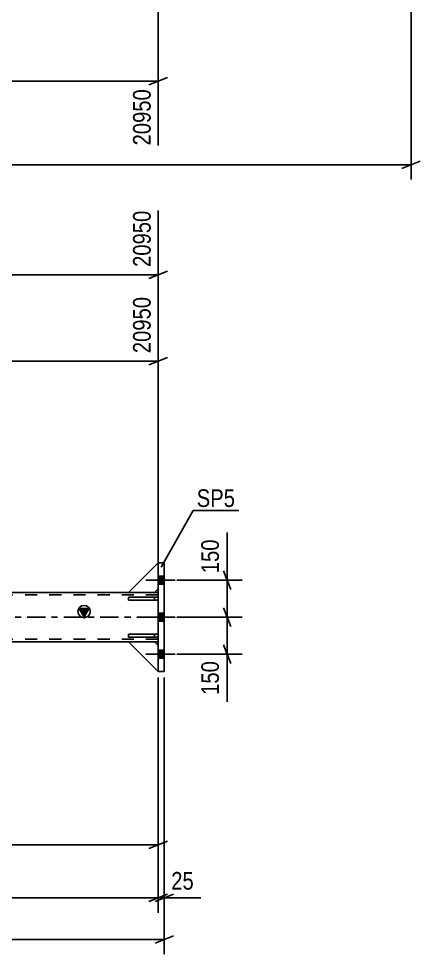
# Model space of a CAD drawing. Header units: millimetres. Extents: x -178 to 1011, y -683 to 158.
# Drawn here: x 775.4 to 840.5, y -298.6 to -146.9 of the extents above; entities that cross this region are included whole.
import ezdxf

# ---------------------------------------------------------------- set-up
doc = ezdxf.new("R2010")
doc.units = ezdxf.units.MM
doc.linetypes.add('DXK_LINE_DOT2', pattern=[3.9198, 1.9599, -1.9599])
doc.linetypes.add('DXK_LINE_DOT3', pattern=[5.9187, 2.979, -0.9799, 0.9799, -0.9799])
doc.styles.add('Arial Narrow', font='ARIALN.TTF', dxfattribs={"height": 0.2})

# ---------------------------------------------------------------- blocks, each defined once
blk = doc.blocks.new('Part-570387747-6514 - 6363')
at = {"color": 2, "linetype": 'Continuous'}
for p, q in [((793.2, -247.14), (793.2, -246.7)), ((798, -246.7), (793.2, -246.7)), ((793.2, -247.18), (793.2, -247.14)), ((798, -247.18), (793.2, -247.18)), ((798, -246.7), (798, -247.18))]:
    blk.add_line(p, q, dxfattribs=at)
at = {"color": 7, "linetype": 'DXK_LINE_DOT2'}
for p, q in [((793.2, -247.14), (793.2, -247.14)), ((797.4, -247.18), (797.4, -246.7)), ((798, -246.7), (798, -246.7)), ((798, -246.7), (798, -246.7)), ((798, -247.18), (798, -247.18)), ((798, -247.18), (798, -247.18))]:
    blk.add_line(p, q, dxfattribs=at)
blk = doc.blocks.new('Part-570387747-6505 - 6363')
at = {"color": 7, "linetype": 'DXK_LINE_DOT2'}
for p, q in [((798, -240.7), (793.2, -240.7)), ((793.2, -240.7), (793.2, -241.18)), ((793.2, -241.18), (798, -241.18)), ((797.4, -241.18), (797.4, -240.7)), ((798, -241.18), (798, -240.7))]:
    blk.add_line(p, q, dxfattribs=at)
blk = doc.blocks.new('Bolt-570387747-6445 - 6363')
at = {"linetype": 'Continuous'}
for points in [[(798, -237.28), (798, -238.6), (799, -238.6), (799, -237.28)], [(798, -237.28), (798, -238.6), (799, -238.6), (799, -237.28)], [(798, -237.28), (798, -238.6), (799, -238.6), (799, -237.28)], [(798, -237.28), (798, -238.6), (799, -238.6), (799, -237.28)], [(798, -243.28), (798, -244.6), (799, -244.6), (799, -243.28)], [(798, -243.28), (798, -244.6), (799, -244.6), (799, -243.28)], [(798, -249.28), (798, -250.6), (799, -250.6), (799, -249.28)], [(798, -249.28), (798, -250.6), (799, -250.6), (799, -249.28)], [(798, -249.28), (798, -250.6), (799, -250.6), (799, -249.28)], [(798, -249.28), (798, -250.6), (799, -250.6), (799, -249.28)]]:
    blk.add_hatch(color=1, dxfattribs=at).paths.add_polyline_path(points)
at = {"color": 1, "linetype": 'Continuous'}
for p, q in [((800.76, -237.94), (796, -237.94)), ((800.76, -237.94), (796, -237.94)), ((800.76, -237.94), (796, -237.94)), ((800.76, -237.94), (796, -237.94)), ((799, -237.28), (798, -237.28)), ((799, -237.28), (798, -237.28)), ((799, -237.28), (798, -237.28)), ((799, -237.28), (798, -237.28)), ((799, -238.6), (798, -238.6)), ((799, -238.6), (798, -238.6)), ((799, -238.6), (798, -238.6)), ((799, -238.6), (798, -238.6)), ((800.76, -243.94), (796, -243.94)), ((800.76, -243.94), (796, -243.94)), ((799, -243.28), (798, -243.28)), ((799, -243.28), (798, -243.28)), ((799, -244.6), (798, -244.6)), ((799, -244.6), (798, -244.6)), ((800.76, -249.94), (796, -249.94)), ((800.76, -249.94), (796, -249.94)), ((800.76, -249.94), (796, -249.94)), ((800.76, -249.94), (796, -249.94)), ((799, -249.28), (798, -249.28)), ((799, -249.28), (798, -249.28)), ((799, -249.28), (798, -249.28)), ((799, -249.28), (798, -249.28)), ((799, -250.6), (798, -250.6)), ((799, -250.6), (798, -250.6)), ((799, -250.6), (798, -250.6)), ((799, -250.6), (798, -250.6))]:
    blk.add_line(p, q, dxfattribs=at)
blk = doc.blocks.new('Part-570387747-6482 - 6363')
at = {"color": 7, "linetype": 'DXK_LINE_DOT2'}
for p, q in [((797.4, -247.94), (793.2, -247.94)), ((793.2, -247.94), (798, -252.74)), ((798, -248.54), (797.4, -247.94)), ((798, -252.74), (798, -248.54))]:
    blk.add_line(p, q, dxfattribs=at)
blk = doc.blocks.new('Part-570387747-6508 - 6363')
at = {"color": 7, "linetype": 'DXK_LINE_DOT2'}
for p, q in [((798, -246.7), (793.2, -246.7)), ((793.2, -246.7), (793.2, -247.18)), ((793.2, -247.18), (798, -247.18)), ((797.4, -247.18), (797.4, -246.7)), ((798, -247.18), (798, -246.7))]:
    blk.add_line(p, q, dxfattribs=at)
blk = doc.blocks.new('Part-570387747-6511 - 6363')
at = {"color": 2, "linetype": 'Continuous'}
for p, q in [((793.2, -240.74), (793.2, -240.7)), ((798, -240.7), (793.2, -240.7)), ((793.2, -240.74), (793.2, -241.18)), ((798, -241.18), (793.2, -241.18)), ((798, -240.7), (798, -241.18))]:
    blk.add_line(p, q, dxfattribs=at)
at = {"color": 7, "linetype": 'DXK_LINE_DOT2'}
for p, q in [((793.2, -240.74), (793.2, -240.74)), ((797.4, -241.18), (797.4, -240.7)), ((798, -240.7), (798, -240.7)), ((798, -240.7), (798, -240.7)), ((798, -241.18), (798, -241.18)), ((798, -241.18), (798, -241.18))]:
    blk.add_line(p, q, dxfattribs=at)
blk = doc.blocks.new('Part-570387747-6525 - 6363')
at = {"linetype": 'Continuous'}
blk.add_hatch(color=2, dxfattribs=at).paths.add_polyline_path([(786, -243.94), (785.2, -242.54), (786.8, -242.54)])
at = {"color": 7, "linetype": 'DXK_LINE_DOT2'}
for p, q in [((798, -240.34), (-40, -240.34)), ((797.4, -239.94), (793.2, -239.94)), ((798, -239.94), (798, -247.94)), ((798, -247.54), (-40, -247.54)), ((797.4, -247.94), (793.2, -247.94))]:
    blk.add_line(p, q, dxfattribs=at)
at = {"color": 2, "linetype": 'Continuous'}
for p, q in [((793.2, -239.94), (-35.2, -239.94)), ((798, -239.94), (797.4, -239.94)), ((786, -243.94), (785.2, -242.54)), ((785.2, -242.54), (786.8, -242.54)), ((786.8, -242.54), (786, -243.94)), ((793.2, -247.94), (-35.2, -247.94)), ((798, -247.94), (797.4, -247.94))]:
    blk.add_line(p, q, dxfattribs=at)
at = {"color": 7, "linetype": 'DXK_LINE_DOT3'}
blk.add_line((-40, -243.94), (798, -243.94), dxfattribs=at)
at = {"color": 2, "linetype": 'Continuous'}
blk.add_circle((786, -243.04), 1, dxfattribs=at)
blk = doc.blocks.new('Part-570387747-6534 - 6363')
at = {"color": 7, "linetype": 'DXK_LINE_DOT2'}
for p, q in [((797.4, -247.94), (793.2, -247.94)), ((793.2, -247.94), (798, -252.74)), ((798, -248.54), (797.4, -247.94)), ((798, -252.74), (798, -248.54))]:
    blk.add_line(p, q, dxfattribs=at)
blk = doc.blocks.new('Part-570387747-6537 - 6363')
at = {"color": 2, "linetype": 'Continuous'}
for p, q in [((797.4, -247.94), (793.2, -247.94)), ((793.2, -247.94), (798, -252.74)), ((798, -248.54), (797.4, -247.94))]:
    blk.add_line(p, q, dxfattribs=at)
at = {"color": 7, "linetype": 'DXK_LINE_DOT2'}
for p, q in [((798, -248.54), (798, -248.54)), ((798, -248.54), (798, -248.54)), ((798, -252.74), (798, -248.54)), ((798, -252.74), (798, -252.74)), ((798, -252.74), (798, -252.74))]:
    blk.add_line(p, q, dxfattribs=at)
blk = doc.blocks.new('Part-570387747-6540 - 6363')
at = {"color": 7, "linetype": 'DXK_LINE_DOT2'}
for p, q in [((793.2, -239.94), (798, -235.14)), ((798, -235.14), (798, -239.34)), ((798, -239.34), (797.4, -239.94)), ((797.4, -239.94), (793.2, -239.94))]:
    blk.add_line(p, q, dxfattribs=at)
blk = doc.blocks.new('Part-570387747-6543 - 6363')
at = {"color": 7, "linetype": 'DXK_LINE_DOT2'}
for p, q in [((793.2, -239.94), (798, -235.14)), ((798, -235.14), (798, -239.34)), ((798, -239.34), (797.4, -239.94)), ((797.4, -239.94), (793.2, -239.94))]:
    blk.add_line(p, q, dxfattribs=at)
blk = doc.blocks.new('Part-570387747-6546 - 6363')
at = {"color": 2, "linetype": 'Continuous'}
for p, q in [((793.2, -239.94), (798, -235.14)), ((798, -239.34), (797.4, -239.94)), ((797.4, -239.94), (793.2, -239.94))]:
    blk.add_line(p, q, dxfattribs=at)
at = {"color": 7, "linetype": 'DXK_LINE_DOT2'}
for p, q in [((798, -235.14), (798, -235.14)), ((798, -235.14), (798, -239.34)), ((798, -235.14), (798, -235.14)), ((798, -239.34), (798, -239.34)), ((798, -239.34), (798, -239.34))]:
    blk.add_line(p, q, dxfattribs=at)
blk = doc.blocks.new('Part-570387747-6634 - 6363')
at = {"color": 2, "linetype": 'Continuous'}
for p, q in [((798, -252.74), (798, -235.14)), ((799, -235.14), (798, -235.14)), ((799, -235.14), (799, -252.74)), ((799, -252.74), (798, -252.74))]:
    blk.add_line(p, q, dxfattribs=at)
blk = doc.blocks.new('StraightDimension-570387747-9321 - 7586')
at = {"color": 7, "linetype": 'Continuous'}
for p, q in [((839, -7), (839, -172.98)), ((-41, -170.58), (839, -170.58)), ((837.5, -171.18), (840.5, -169.98))]:
    blk.add_line(p, q, dxfattribs=at)
blk = doc.blocks.new('StraightDimension-570387747-8465 - 7586')
at = {"color": 7, "linetype": 'Continuous'}
for p, q in [((708.27, -122.6), (708.27, -167.43)), ((798, -134.6), (798, -167.43)), ((709.77, -156.39), (706.77, -157.59)), ((708.27, -156.99), (798, -156.99)), ((796.5, -157.59), (799.5, -156.39))]:
    blk.add_line(p, q, dxfattribs=at)
at = {"color": 0}
blk.add_wipeout([(757.39, -156.24), (757.39, -152.04), (748.88, -152.04), (748.88, -156.24)], dxfattribs=at)
at = {"color": 0, "linetype": 'Continuous'}
blk.add_wipeout([(797.4, -157.69), (793.2, -157.69), (793.2, -168.03), (797.4, -168.03)], dxfattribs=at)
at = {"color": 3, "style": 'Arial Narrow'}
blk.add_text('2243', height=2.863, dxfattribs=at).set_placement((749.48, -155.64))
at = {"color": 3, "linetype": 'Continuous', "style": 'Arial Narrow'}
blk.add_text('20950', height=2.863, rotation=90.0002, dxfattribs=at).set_placement((796.8, -167.43))
blk = doc.blocks.new('StraightDimension-570387747-6890 - 6363')
at = {"color": 7, "linetype": 'Continuous'}
for p, q in [((799, -253.74), (799, -298.63)), ((797.5, -296.83), (800.5, -295.63)), ((-41, -296.23), (799, -296.23))]:
    blk.add_line(p, q, dxfattribs=at)
blk = doc.blocks.new('StraightDimension-570387747-6673 - 6363')
at = {"color": 7, "linetype": 'Continuous'}
for p, q in [((808.61, -242.44), (809.81, -245.44)), ((801.06, -243.94), (811.61, -243.94)), ((809.21, -249.94), (809.21, -243.94)), ((809.81, -251.44), (808.61, -248.44)), ((801.06, -249.94), (811.61, -249.94))]:
    blk.add_line(p, q, dxfattribs=at)
at = {"color": 0}
blk.add_wipeout([(808.46, -250.47), (804.26, -250.47), (804.26, -257.15), (808.46, -257.15)], dxfattribs=at)
at = {"color": 7, "linetype": 'Continuous'}
blk.add_line((809.21, -249.94), (809.21, -257.68), dxfattribs=at)
blk.add_line((809.21, -249.94), (809.21, -257.68), dxfattribs=at)
at = {"color": 3, "style": 'Arial Narrow'}
blk.add_text('150', height=2.863, rotation=90.0002, dxfattribs=at).set_placement((807.86, -256.55))
blk = doc.blocks.new('StraightDimension-570387747-6660 - 6363')
at = {"color": 7, "linetype": 'Continuous'}
for p, q in [((808.61, -236.44), (809.81, -239.44)), ((801.06, -237.94), (811.61, -237.94)), ((809.21, -243.94), (809.21, -237.94)), ((809.81, -245.44), (808.61, -242.44)), ((801.06, -243.94), (811.61, -243.94))]:
    blk.add_line(p, q, dxfattribs=at)
at = {"color": 0}
blk.add_wipeout([(808.46, -230.73), (804.26, -230.73), (804.26, -237.42), (808.46, -237.42)], dxfattribs=at)
at = {"color": 7, "linetype": 'Continuous'}
blk.add_line((809.21, -237.94), (809.21, -230.21), dxfattribs=at)
blk.add_line((809.21, -237.94), (809.21, -230.21), dxfattribs=at)
at = {"color": 3, "style": 'Arial Narrow'}
blk.add_text('150', height=2.863, rotation=90.0002, dxfattribs=at).set_placement((807.86, -236.82))
blk = doc.blocks.new('StraightDimension-570387747-6738 - 6363')
at = {"color": 7, "linetype": 'Continuous'}
for p, q in [((636.36, -253.16), (636.36, -283.27)), ((798, -253.74), (798, -283.27)), ((637.86, -280.27), (634.86, -281.47)), ((796.5, -281.47), (799.5, -280.27)), ((636.36, -280.87), (798, -280.87))]:
    blk.add_line(p, q, dxfattribs=at)
at = {"color": 0}
blk.add_wipeout([(721.44, -280.12), (721.44, -275.92), (712.92, -275.92), (712.92, -280.12)], dxfattribs=at)
at = {"color": 3, "style": 'Arial Narrow'}
blk.add_text('4041', height=2.863, dxfattribs=at).set_placement((713.52, -279.52))
blk = doc.blocks.new('StraightDimension-570387747-6841 - 6363')
at = {"color": 7, "linetype": 'Continuous'}
for p, q in [((636.36, -235.04), (636.36, -191.99)), ((798, -238.94), (798, -191.99)), ((637.86, -201.83), (634.86, -203.03)), ((796.5, -203.03), (799.5, -201.83)), ((636.36, -202.43), (798, -202.43))]:
    blk.add_line(p, q, dxfattribs=at)
at = {"color": 0, "linetype": 'Continuous'}
blk.add_wipeout([(797.4, -191.39), (793.2, -191.39), (793.2, -201.73), (797.4, -201.73)], dxfattribs=at)
at = {"color": 0}
blk.add_wipeout([(721.44, -201.68), (721.44, -197.48), (712.92, -197.48), (712.92, -201.68)], dxfattribs=at)
at = {"color": 3, "linetype": 'Continuous', "style": 'Arial Narrow'}
blk.add_text('20950', height=2.863, rotation=90.0002, dxfattribs=at).set_placement((796.8, -201.13))
at = {"color": 3, "style": 'Arial Narrow'}
blk.add_text('4041', height=2.863, dxfattribs=at).set_placement((713.52, -201.08))
blk = doc.blocks.new('StraightDimension-570387747-6879 - 6363')
at = {"color": 7, "linetype": 'Continuous'}
for p, q in [((798, -238.94), (798, -178)), ((796.5, -189.04), (799.5, -187.84)), ((235.15, -188.44), (798, -188.44))]:
    blk.add_line(p, q, dxfattribs=at)
at = {"color": 0, "linetype": 'Continuous'}
blk.add_wipeout([(797.4, -177.4), (793.2, -177.4), (793.2, -187.74), (797.4, -187.74)], dxfattribs=at)
at = {"color": 3, "linetype": 'Continuous', "style": 'Arial Narrow'}
blk.add_text('20950', height=2.863, rotation=90.0002, dxfattribs=at).set_placement((796.8, -187.14))
blk = doc.blocks.new('StraightDimension-570387747-6918 - 6363')
at = {"color": 7, "linetype": 'Continuous'}
for p, q in [((798, -253.74), (798, -291.89)), ((799, -253.74), (799, -291.89)), ((796.5, -290.09), (799.5, -288.89)), ((800.5, -288.89), (797.5, -290.09)), ((798, -289.49), (799, -289.49))]:
    blk.add_line(p, q, dxfattribs=at)
at = {"color": 0}
blk.add_wipeout([(804.38, -288.74), (804.38, -284.54), (799.53, -284.54), (799.53, -288.74)], dxfattribs=at)
at = {"color": 7, "linetype": 'Continuous'}
blk.add_line((799, -289.49), (804.91, -289.49), dxfattribs=at)
blk.add_line((799, -289.49), (804.91, -289.49), dxfattribs=at)
at = {"color": 3, "style": 'Arial Narrow'}
blk.add_text('25', height=2.863, dxfattribs=at).set_placement((800.13, -288.14))
blk = doc.blocks.new('StraightDimension-570387747-6935 - 6363')
at = {"color": 7, "linetype": 'Continuous'}
for p, q in [((798, -253.74), (798, -291.89)), ((-40, -289.49), (798, -289.49)), ((796.5, -290.09), (799.5, -288.89))]:
    blk.add_line(p, q, dxfattribs=at)
blk = doc.blocks.new('Mark-570387747-6630 - 6363')
at = {"color": 0}
blk.add_wipeout([(810.48, -226.07), (810.48, -223.07), (804.26, -223.07), (804.26, -226.07)], dxfattribs=at)
blk.add_wipeout([(810.48, -226.07), (810.48, -223.07), (804.26, -223.07), (804.26, -226.07)], dxfattribs=at)
at = {"color": 30, "linetype": 'Continuous'}
for p, q in [((798.5, -235.84), (803.66, -226.67)), ((803.66, -226.67), (811.08, -226.67))]:
    blk.add_line(p, q, dxfattribs=at)
at = {"color": 3, "style": 'Arial Narrow'}
blk.add_text('SP5', height=2.863, dxfattribs=at).set_placement((804.26, -226.07))

msp = doc.modelspace()

# ---------------------------------------------------------------- block references
for name in ['StraightDimension-570387747-9321 - 7586', 'Part-570387747-6540 - 6363', 'Part-570387747-6543 - 6363', 'Part-570387747-6546 - 6363', 'Part-570387747-6634 - 6363', 'Bolt-570387747-6445 - 6363', 'Part-570387747-6525 - 6363', 'Part-570387747-6505 - 6363', 'Part-570387747-6511 - 6363', 'Part-570387747-6514 - 6363', 'Part-570387747-6508 - 6363', 'Part-570387747-6482 - 6363', 'Part-570387747-6534 - 6363', 'Part-570387747-6537 - 6363', 'StraightDimension-570387747-6890 - 6363']:
    msp.add_blockref(name, (0, 0))

# ---------------------------------------------------------------- next in the draw order: block references
for name in ['StraightDimension-570387747-8465 - 7586', 'StraightDimension-570387747-6841 - 6363', 'StraightDimension-570387747-6673 - 6363', 'StraightDimension-570387747-6738 - 6363']:
    msp.add_blockref(name, (0, 0))

# ---------------------------------------------------------------- next in the draw order: block references
for name in ['StraightDimension-570387747-6879 - 6363', 'StraightDimension-570387747-6660 - 6363', 'StraightDimension-570387747-6918 - 6363']:
    msp.add_blockref(name, (0, 0))

# ---------------------------------------------------------------- next in the draw order: block references
for name in ['Mark-570387747-6630 - 6363', 'StraightDimension-570387747-6935 - 6363']:
    msp.add_blockref(name, (0, 0))

doc.saveas('drawing.dxf')
